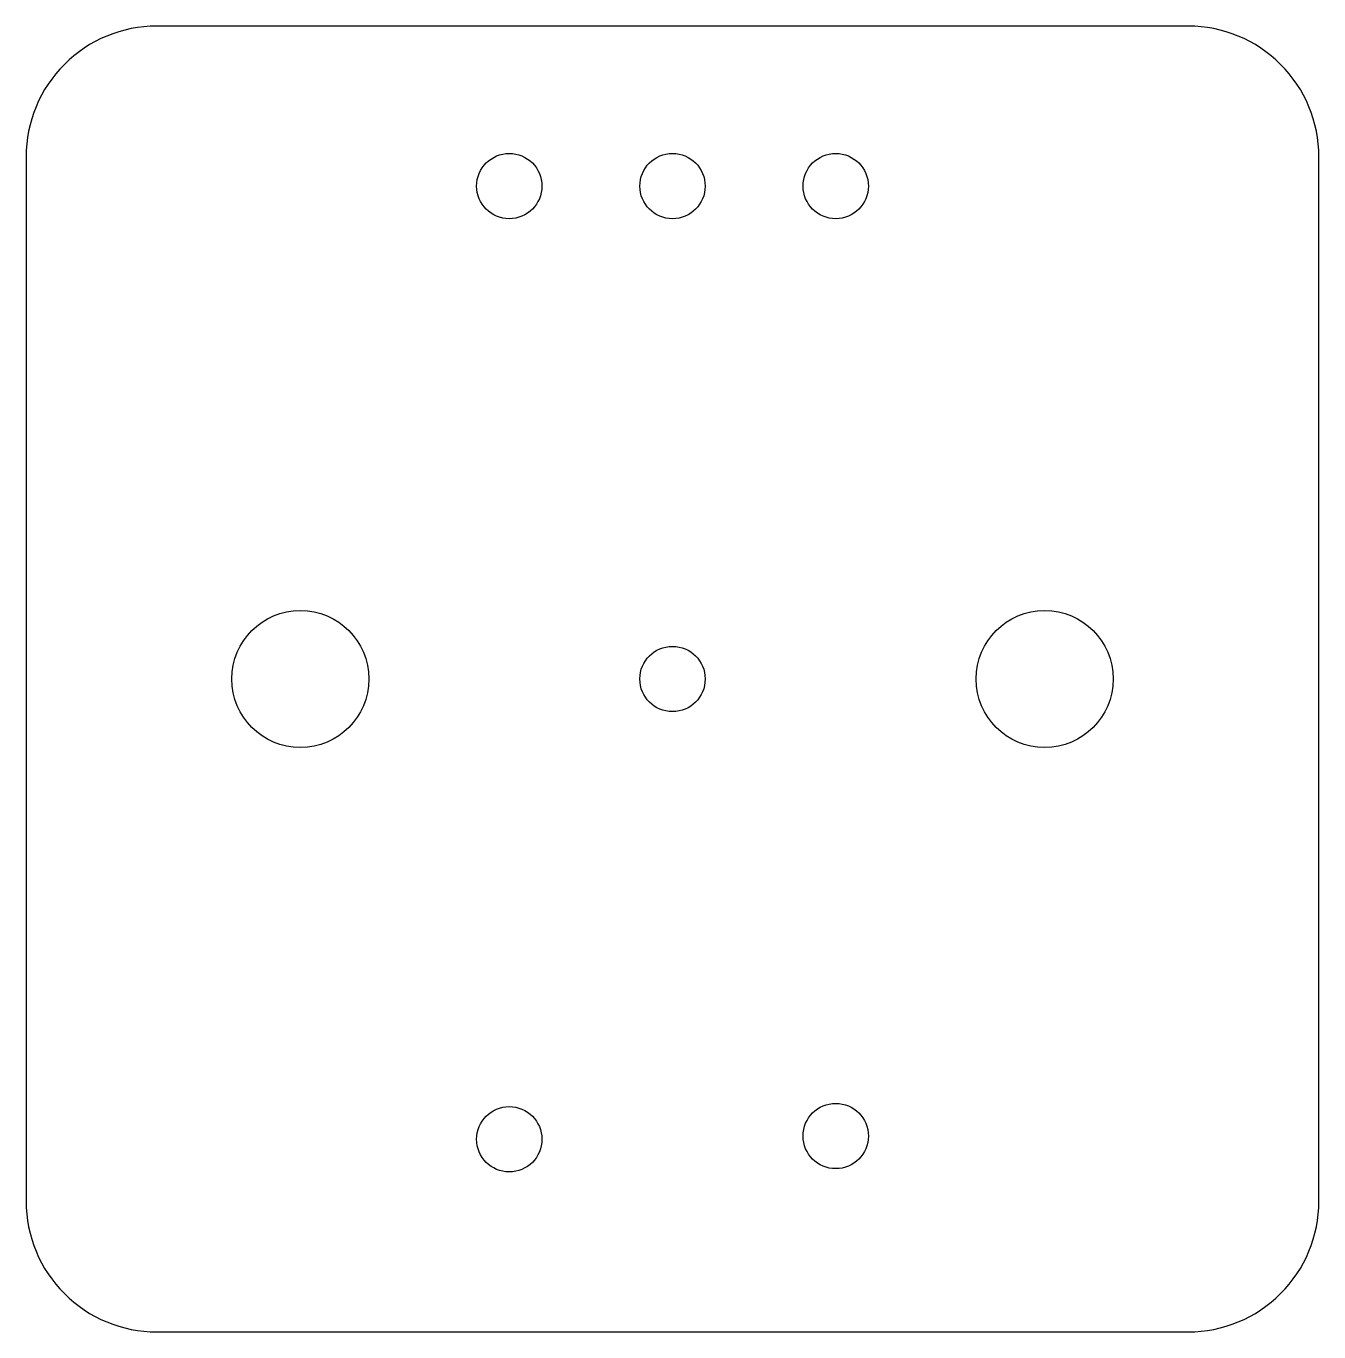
# Model space of a CAD drawing. Header units: millimetres. Extents: x 45.1 to 64.9, y -10 to 10.
import ezdxf

# ---------------------------------------------------------------- set-up
doc = ezdxf.new("R2010")
doc.units = ezdxf.units.MM
doc.layers.get('0').update_dxf_attribs({"linetype": 'CONTINUOUS'})

msp = doc.modelspace()

# ---------------------------------------------------------------- linework, layer by layer
msp.add_lwpolyline([(45.1, -8, 0.414214), (47.1, -10), (62.9, -10, 0.414214), (64.9, -8), (64.9, 8, 0.414214), (62.9, 10), (47.1, 10, 0.414214), (45.1, 8)], format="xyb", close=True)
for centre, radius in [((52.5, 7.55), 0.5), ((55, 7.55), 0.5), ((57.5, 7.55), 0.5), ((49.3, 0), 1.05), ((60.7, 0), 1.05), ((55, 0), 0.5), ((52.5, -7.05), 0.5), ((57.5, -7), 0.5)]:
    msp.add_circle(centre, radius)

doc.saveas('drawing.dxf')
